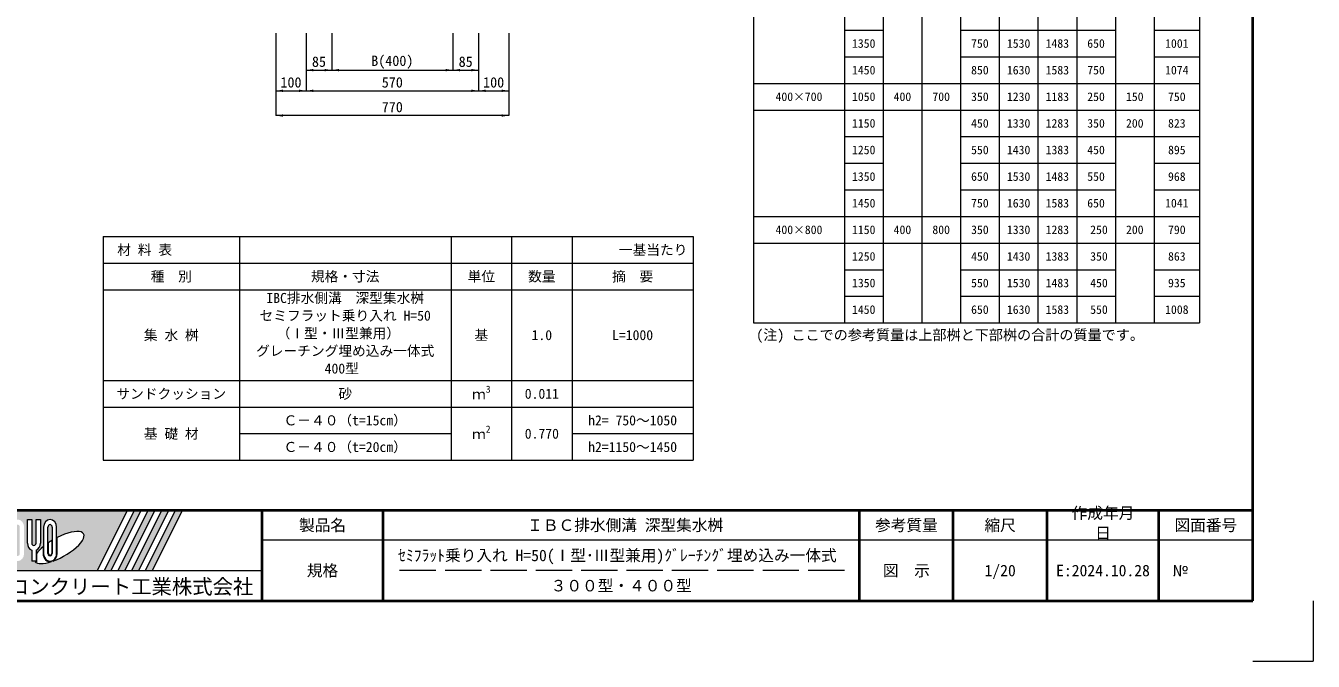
# Model space of a CAD drawing. Units: millimetres at full size, sheet at 1:20. Extents: x 0 to 8400, y 0 to 13400.
# Drawn here: x 4144 to 8400, y 0 to 2102 of the extents above; entities that cross this region are included whole.
import ezdxf
from ezdxf.enums import TextEntityAlignment as Align

# ---------------------------------------------------------------- set-up
doc = ezdxf.new("R2010")
doc.units = ezdxf.units.MM
doc.header["$LTSCALE"] = 20
doc.linetypes.add('DASHED', pattern=[7.5, 6, -1.5])
for name, color, linetype, lineweight in [('Defpoints_3', 8, 'Continuous', 0), ('図枠', 7, 'Continuous', 5), ('寸法・材料表', 7, 'Continuous', 13), ('寸法線', 7, 'Continuous', 13), ('補助線', 8, 'Continuous', 13)]:
    doc.layers.add(name, color=color, linetype=linetype, lineweight=lineweight)
doc.styles.add('ＭＳ ゴシック', font='')
doc.styles.get('ＭＳ ゴシック').set_extended_font_data('MS Gothic')

# ---------------------------------------------------------------- blocks, each defined once
blk = doc.blocks.new('filled_arrow')
at = {"color": 0, "linetype": 'Continuous', "lineweight": -2}
blk.add_solid([(7.5, 1.25), (0, 0), (7.5, -1.25)], dxfattribs=at)

msp = doc.modelspace()

# ---------------------------------------------------------------- hatches: boundary and pattern name
at = {"layer": '図枠'}
h = msp.add_hatch(color=256, dxfattribs=at)
h.paths.add_polyline_path([(3925, 500), (3925, 300), (4380.31, 300), (4480.31, 500)])
edge = h.paths.add_edge_path(flags=16)
edge.add_ellipse((4254.45, 376.16), major_axis=(80.81, 45.23), ratio=0.3471473, start_angle=-144.31122, end_angle=72.1899, ccw=False)
edge.add_ellipse((4224.52, 356.63), major_axis=(0, 27.5), ratio=0.8463542, start_angle=-160.70346, end_angle=-90)
edge.add_line((4247.8, 356.63), (4247.8, 409.06))
edge = h.paths.add_edge_path(flags=16)
edge.add_ellipse((4224.52, 443.37), major_axis=(0, 25.38), ratio=0.8463542, start_angle=-90, end_angle=90, ccw=False)
edge.add_line((4246.01, 443.37), (4246.01, 356.63))
edge.add_ellipse((4224.52, 356.63), major_axis=(0, 25.38), ratio=0.8463542, start_angle=90, end_angle=-90, ccw=False)
edge.add_line((4203.04, 356.63), (4203.04, 443.37))
edge = h.paths.add_edge_path(flags=16)
edge.add_line((4231.69, 443.37), (4231.69, 356.63))
edge.add_ellipse((4224.52, 356.63), major_axis=(0, 8.46), ratio=0.8463542, start_angle=90, end_angle=-90, ccw=False)
edge.add_line((4217.36, 356.63), (4217.36, 443.37))
edge.add_ellipse((4224.52, 443.37), major_axis=(0, 8.46), ratio=0.8463542, start_angle=-90, end_angle=90, ccw=False)
edge = h.paths.add_edge_path(flags=16)
edge.add_line((4229.9, 399.04), (4229.9, 356.63))
edge.add_ellipse((4224.52, 356.63), major_axis=(0, 6.35), ratio=0.8463542, start_angle=90, end_angle=-90, ccw=False)
edge.add_line((4219.15, 356.63), (4219.15, 392.09))
edge.add_ellipse((4254.45, 376.16), major_axis=(80.81, 45.23), ratio=0.3471473, start_angle=107.79174, end_angle=126.47132, ccw=False)
edge = h.paths.add_edge_path(flags=16)
edge.add_ellipse((4170.81, 391.01), major_axis=(0, 25.38), ratio=0.8463542, start_angle=-163.34117, end_angle=-90, ccw=False)
edge.add_line((4177.97, 367.08), (4177.97, 331.25))
edge.add_line((4177.97, 331.25), (4163.65, 331.25))
edge.add_line((4163.65, 331.25), (4163.65, 367.08))
edge.add_ellipse((4170.81, 391.01), major_axis=(0, 25.38), ratio=0.8463542, start_angle=90, end_angle=163.34117, ccw=False)
edge.add_line((4149.33, 391.01), (4149.33, 468.75))
edge.add_line((4149.33, 468.75), (4163.65, 468.75))
edge.add_line((4163.65, 468.75), (4163.65, 391.01))
edge.add_ellipse((4170.81, 391.01), major_axis=(0, 8.46), ratio=0.8463542, start_angle=90, end_angle=-90)
edge.add_line((4177.97, 391.01), (4177.97, 468.75))
edge.add_line((4177.97, 468.75), (4192.3, 468.75))
edge.add_line((4192.3, 468.75), (4192.3, 391.01))
edge = h.paths.add_edge_path(flags=16)
edge.add_line((4201.25, 378.53), (4201.25, 356.63))
edge.add_ellipse((4224.52, 356.63), major_axis=(0, 27.5), ratio=0.8463542, start_angle=90, end_angle=-171.54427)
edge.add_ellipse((4254.45, 376.16), major_axis=(80.81, 45.23), ratio=0.3471473, start_angle=-178.64954, end_angle=-148.29244, ccw=False)
edge.add_line((4174.89, 329.13), (4179.76, 329.13))
edge.add_line((4179.76, 329.13), (4179.76, 355.95))
edge.add_ellipse((4254.45, 376.16), major_axis=(80.81, 45.23), ratio=0.3471473, start_angle=148.21912, end_angle=165.90812, ccw=False)
edge = h.paths.add_edge_path(flags=16)
edge.add_ellipse((4117.1, 443.37), major_axis=(0, 25.38), ratio=0.8463542, start_angle=-90, end_angle=90, ccw=False)
edge.add_line((4138.59, 443.37), (4138.59, 356.63))
edge.add_ellipse((4117.1, 356.63), major_axis=(0, 25.38), ratio=0.8463542, start_angle=90, end_angle=-90, ccw=False)
edge.add_line((4095.62, 356.63), (4095.62, 443.37))
edge = h.paths.add_edge_path(flags=16)
edge.add_line((4124.26, 443.37), (4124.26, 356.63))
edge.add_ellipse((4117.1, 356.63), major_axis=(0, 8.46), ratio=0.8463542, start_angle=90, end_angle=-90, ccw=False)
edge.add_line((4109.94, 356.63), (4109.94, 443.37))
edge.add_ellipse((4117.1, 443.37), major_axis=(0, 8.46), ratio=0.8463542, start_angle=-90, end_angle=90, ccw=False)
h.paths.add_polyline_path([(4084.88, 468.75), (4084.88, 451.83), (4070.55, 451.83), (4070.55, 331.25), (4056.23, 331.25), (4056.23, 451.83), (4041.91, 451.83), (4041.91, 468.75)], flags=16)
for points in [[(4403, 300), (4425.69, 300), (4525.69, 500), (4503, 500)], [(4571.06, 500), (4548.38, 500), (4448.38, 300), (4471.06, 300)], [(4616.44, 500), (4593.75, 500), (4493.75, 300), (4516.44, 300)], [(4661.81, 500), (4639.12, 500), (4539.12, 300), (4561.81, 300)]]:
    msp.add_hatch(color=256, dxfattribs=at).paths.add_polyline_path(points)

# ---------------------------------------------------------------- linework, layer by layer
at = {"layer": 'Defpoints_3'}
for p, q in [((6550, 1822.86), (6850, 1822.86)), ((6978, 1822.86), (7234, 1822.86)), ((7746, 1734.86), (7874, 1734.86)), ((4400, 1404.62), (6350, 1404.62)), ((4400, 1404.62), (4400, 1316.62)), ((4850, 1404.62), (4850, 1316.62)), ((5550, 1404.62), (5550, 1316.62)), ((5750, 1404.62), (5750, 1316.62)), ((5950, 1404.62), (5950, 1316.62)), ((6350, 1404.62), (6350, 1316.62)), ((6550, 1382.86), (6850, 1382.86)), ((6978, 1382.86), (7234, 1382.86)), ((7746, 1382.86), (7874, 1382.86))]:
    msp.add_line(p, q, dxfattribs=at)
at = {"layer": 'Defpoints_3', "color": 7, "lineweight": 13}
for p in [(8400, 200), (8200, 0)]:
    msp.add_line(p, (8400, 0), dxfattribs=at)
at = {"layer": '図枠', "lineweight": 40}
for p, q in [((8200, 200), (8200, 5740)), ((400, 500), (8200, 500)), ((4925, 200), (4925, 500)), ((5325, 200), (5325, 500)), ((6900, 200), (6900, 500)), ((7210, 200), (7210, 500)), ((7520, 200), (7520, 500)), ((7890, 200), (7890, 500)), ((400, 200), (8200, 200))]:
    msp.add_line(p, q, dxfattribs=at)
at = {"layer": '図枠'}
for p, q in [((3925, 500), (4480.31, 500)), ((4149.33, 468.75), (4163.65, 468.75)), ((4149.33, 391.01), (4149.33, 468.75)), ((4163.65, 468.75), (4163.65, 391.01)), ((4177.97, 468.75), (4192.3, 468.75)), ((4177.97, 391.01), (4177.97, 468.75)), ((4192.3, 468.75), (4192.3, 391.01)), ((4480.31, 500), (4380.31, 300)), ((4503, 500), (4403, 300)), ((4525.69, 500), (4425.69, 300)), ((4548.38, 500), (4448.38, 300)), ((4571.06, 500), (4471.06, 300)), ((4593.75, 500), (4493.75, 300)), ((4616.44, 500), (4516.44, 300)), ((4639.12, 500), (4539.12, 300)), ((4661.81, 500), (4561.81, 300)), ((4203.04, 443.37), (4203.04, 356.63)), ((4217.36, 356.63), (4217.36, 443.37)), ((4231.69, 443.37), (4231.69, 356.63)), ((4246.01, 356.63), (4246.01, 443.37)), ((4219.15, 356.63), (4219.15, 392.09)), ((4229.9, 399.04), (4229.9, 356.63)), ((4247.8, 356.63), (4247.8, 409.06)), ((4163.65, 367.08), (4163.65, 331.25)), ((4177.97, 367.08), (4177.97, 331.25)), ((4179.76, 355.95), (4179.76, 329.13)), ((4201.25, 378.53), (4201.25, 356.63)), ((3925, 300), (4380.31, 300)), ((4177.97, 331.25), (4163.65, 331.25)), ((4174.89, 329.13), (4179.76, 329.13)), ((4403, 300), (4425.69, 300)), ((4448.38, 300), (4471.06, 300)), ((4493.75, 300), (4516.44, 300)), ((4539.12, 300), (4561.81, 300))]:
    msp.add_line(p, q, dxfattribs=at)
at = {"layer": '図枠', "lineweight": 13}
msp.add_line((8200, 400), (4925, 400), dxfattribs=at)
at = {"layer": '図枠', "linetype": 'DASHED', "lineweight": 9}
msp.add_line((6850, 300), (5375, 300), dxfattribs=at)
at = {"layer": '図枠'}
for centre, major_axis, ratio, start_param, end_param in [((4224.52, 443.37), (0, 25.38), 0.846354, 4.712389, 7.8539816), ((4224.52, 443.37), (0, 8.46), 0.846354, 4.712389, 7.8539816), ((4254.45, 376.16), (80.81, 45.23), 0.347147, 4.2621853, 7.7429163), ((4170.81, 391.01), (0, 25.38), 0.846354, 1.5707963, 2.8017557), ((4170.81, 391.01), (0, 8.46), 0.846354, 1.5707963, 4.712389), ((4170.81, 391.01), (0, 25.38), 0.846354, 3.4814296, 4.712389), ((4254.45, 376.16), (80.81, 45.23), 0.347147, 1.6817405, 1.8219833), ((4254.45, 376.16), (80.81, 45.23), 0.347147, 2.0815197, 2.5155126), ((4224.52, 356.63), (0, 27.5), 0.846354, 1.5707963, 3.3154679), ((4224.52, 356.63), (0, 25.38), 0.846354, 1.5707963, 4.712389), ((4224.52, 356.63), (0, 8.46), 0.846354, 1.5707963, 4.712389), ((4224.52, 356.63), (0, 6.35), 0.846354, 1.5707963, 4.712389), ((4224.52, 356.63), (0, 27.5), 0.846354, 3.5338438, 4.712389), ((4254.45, 376.16), (80.81, 45.23), 0.347147, 3.2093975, 4.2004451)]:
    msp.add_ellipse(centre, major_axis=major_axis, ratio=ratio, start_param=start_param, end_param=end_param, dxfattribs=at)
at = {"layer": '寸法・材料表'}
for p, q in [((6550, 3934.86), (6550, 1118.86)), ((6978, 3934.86), (6978, 1118.86)), ((7874, 3934.86), (7874, 1118.86)), ((8024, 3934.86), (8024, 1118.86)), ((6850, 3846.86), (6850, 1118.86)), ((7106, 3846.86), (7106, 1118.86)), ((7234, 3846.86), (7234, 1118.86)), ((7362, 3846.86), (7362, 1118.86)), ((7490, 3846.86), (7490, 1118.86)), ((7618, 3846.86), (7618, 1118.86)), ((7746, 3846.86), (7746, 1118.86)), ((6850, 2086.86), (6978, 2086.86)), ((7234, 2086.86), (7746, 2086.86)), ((7874, 2086.86), (8024, 2086.86)), ((6850, 1998.86), (6978, 1998.86)), ((7234, 1998.86), (7746, 1998.86)), ((7874, 1998.86), (8024, 1998.86)), ((6550, 1910.86), (8024, 1910.86)), ((6850, 1822.86), (6978, 1822.86)), ((7234, 1822.86), (8024, 1822.86)), ((6850, 1734.86), (6978, 1734.86)), ((7234, 1734.86), (7746, 1734.86)), ((7874, 1734.86), (8024, 1734.86)), ((6850, 1646.86), (6978, 1646.86)), ((7234, 1646.86), (7746, 1646.86)), ((7874, 1646.86), (8024, 1646.86)), ((6850, 1558.86), (6978, 1558.86)), ((7234, 1558.86), (7746, 1558.86)), ((7874, 1558.86), (8024, 1558.86)), ((6550, 1470.86), (8024, 1470.86)), ((6850, 1382.86), (6978, 1382.86)), ((7234, 1382.86), (7746, 1382.86)), ((7874, 1382.86), (8024, 1382.86)), ((4400, 1316.62), (6350, 1316.62)), ((4400, 1316.62), (4400, 664.62)), ((4850, 1316.62), (4850, 664.62)), ((5550, 1316.62), (5550, 664.62)), ((5750, 1316.62), (5750, 664.62)), ((5950, 1316.62), (5950, 664.62)), ((6350, 1316.62), (6350, 664.62)), ((6850, 1294.86), (6978, 1294.86)), ((7234, 1294.86), (7746, 1294.86)), ((7874, 1294.86), (8024, 1294.86)), ((4400, 1228.62), (6350, 1228.62)), ((6850, 1206.86), (6978, 1206.86)), ((7234, 1206.86), (7746, 1206.86)), ((7874, 1206.86), (8024, 1206.86)), ((6550, 1118.86), (8024, 1118.86)), ((4400, 928.62), (6350, 928.62)), ((4400, 840.62), (6350, 840.62)), ((4850, 752.62), (5550, 752.62)), ((5950, 752.62), (6350, 752.62)), ((4400, 664.62), (6350, 664.62))]:
    msp.add_line(p, q, dxfattribs=at)
at = {"layer": '寸法線'}
for p, q in [((4970.69, 2077.07), (4970.69, 1886.32)), ((4970.69, 2077.07), (4970.69, 1804.65)), ((5070.69, 2077.07), (5070.69, 1954.65)), ((5070.69, 2077.07), (5070.69, 1886.32)), ((5070.69, 2077.07), (5070.69, 1886.32)), ((5155.69, 2077.07), (5155.69, 1954.65)), ((5155.69, 2077.07), (5155.69, 1954.65)), ((5555.69, 2077.07), (5555.69, 1954.65)), ((5555.69, 2077.07), (5555.69, 1954.65)), ((5640.69, 2077.07), (5640.69, 1954.65)), ((5640.69, 2077.07), (5640.69, 1886.32)), ((5640.69, 2077.07), (5640.69, 1886.32)), ((5740.69, 2077.07), (5740.69, 1886.32)), ((5740.69, 2077.07), (5740.69, 1804.65)), ((5070.69, 1954.65), (5155.69, 1954.65)), ((5155.69, 1954.65), (5555.69, 1954.65)), ((5555.69, 1954.65), (5640.69, 1954.65)), ((4970.69, 1886.32), (5070.69, 1886.32)), ((5070.69, 1886.32), (5640.69, 1886.32)), ((5640.69, 1886.32), (5740.69, 1886.32)), ((5740.69, 1804.65), (4970.69, 1804.65))]:
    msp.add_line(p, q, dxfattribs=at)
at = {"layer": '補助線'}
msp.add_line((3925, 300), (4925, 300), dxfattribs=at)

# ---------------------------------------------------------------- block references
at = {"layer": '寸法線', "xscale": 3.2, "yscale": 3.2}
for p in [(5070.69, 1954.65), (5155.69, 1954.65), (5555.69, 1954.65), (4970.69, 1886.32), (5070.69, 1886.32), (5640.69, 1886.32), (4970.69, 1804.65)]:
    msp.add_blockref('filled_arrow', p, dxfattribs=at)
at = {"layer": '寸法線', "xscale": 3.2, "yscale": 3.2, "rotation": 180}
for p in [(5155.69, 1954.65), (5555.69, 1954.65), (5640.69, 1954.65), (5070.69, 1886.32), (5640.69, 1886.32), (5740.69, 1886.32), (5740.69, 1804.65)]:
    msp.add_blockref('filled_arrow', p, dxfattribs=at)

# ---------------------------------------------------------------- texts
at = {"layer": '図枠', "style": 'ＭＳ ゴシック'}
for s, p in [('作成年月', (7601.4, 509.23)), ('日', (7679.1, 442.57))]:
    msp.add_text(s, height=37.98, dxfattribs=at).set_placement(p, align=Align.TOP_LEFT)
for s, height, p in [('製品名', 37.98, (5125, 450)), (' ＩＢＣ排水側溝 深型集水桝', 37.98, (6112.5, 450)), ('参考質量', 37.98, (7055, 450)), ('縮尺', 37.98, (7365, 450)), ('図面番号', 37.98, (8045, 450)), ('ｾﾐﾌﾗｯﾄ乗り入れ H=50(Ⅰ型･Ⅲ型兼用)ｸﾞﾚｰﾁﾝｸﾞ埋め込み一体式 ', 37.98, (6112.5, 350)), ('規格', 37.98, (5125, 300)), ('図\u3000示', 37.98, (7055, 300)), ('1/20', 37.98, (7365, 300)), ('E:2024.10.28', 37.98, (7705, 300)), ('東洋コンクリート工業株式会社', 49.37, (4425, 246.88)), ('３００型・４００型', 37.98, (6112.5, 250))]:
    msp.add_text(s, height=height, dxfattribs=at).set_placement(p, align=Align.MIDDLE_CENTER)
msp.add_text('№', height=37.98, dxfattribs=at).set_placement((7934.35, 300), align=Align.MIDDLE_LEFT)
at = {"layer": '寸法・材料表', "style": 'ＭＳ ゴシック'}
for s, height, p in [('1350', 28.48, (6914, 2042.86)), ('750', 28.48, (7298, 2042.86)), ('1530', 28.48, (7426, 2042.86)), ('1483', 28.48, (7554, 2042.86)), ('650', 28.48, (7682, 2042.86)), ('1001', 28.48, (7949, 2042.86)), ('1450', 28.48, (6914, 1954.86)), ('850', 28.48, (7298, 1954.86)), ('1630', 28.48, (7426, 1954.86)), ('1583', 28.48, (7554, 1954.86)), ('750', 28.48, (7682, 1954.86)), ('1074', 28.48, (7949, 1954.86)), ('400×700', 28.48, (6700, 1866.86)), ('1050', 28.48, (6914, 1866.86)), ('400', 28.48, (7042, 1866.86)), ('700', 28.48, (7170, 1866.86)), ('350', 28.48, (7298, 1866.86)), ('1230', 28.48, (7426, 1866.86)), ('1183', 28.48, (7554, 1866.86)), ('250', 28.48, (7682, 1866.86)), ('150', 28.48, (7810, 1866.86)), ('750', 28.48, (7949, 1866.86)), ('1150', 28.48, (6914, 1778.86)), ('450', 28.48, (7298, 1778.86)), ('1330', 28.48, (7426, 1778.86)), ('1283', 28.48, (7554, 1778.86)), ('350', 28.48, (7682, 1778.86)), ('200', 28.48, (7810, 1778.86)), ('823', 28.48, (7949, 1778.86)), ('1250', 28.48, (6914, 1690.86)), ('550', 28.48, (7298, 1690.86)), ('1430', 28.48, (7426, 1690.86)), ('1383', 28.48, (7554, 1690.86)), ('450', 28.48, (7682, 1690.86)), ('895', 28.48, (7949, 1690.86)), ('1350', 28.48, (6914, 1602.86)), ('650', 28.48, (7298, 1602.86)), ('1530', 28.48, (7426, 1602.86)), ('1483', 28.48, (7554, 1602.86)), ('550', 28.48, (7682, 1602.86)), ('968', 28.48, (7949, 1602.86)), ('1450', 28.48, (6914, 1514.86)), ('750', 28.48, (7298, 1514.86)), ('1630', 28.48, (7426, 1514.86)), ('1583', 28.48, (7554, 1514.86)), ('650', 28.48, (7682, 1514.86)), ('1041', 28.48, (7949, 1514.86)), ('400×800', 28.48, (6700, 1426.86)), ('1150', 28.48, (6914, 1426.86)), ('400', 28.48, (7042, 1426.86)), ('800', 28.48, (7170, 1426.86)), ('350', 28.48, (7298, 1426.86)), ('1330', 28.48, (7426, 1426.86)), ('1283', 28.48, (7554, 1426.86)), (' 250', 28.48, (7682, 1426.86)), ('200', 28.48, (7810, 1426.86)), ('790', 28.48, (7949, 1426.86)), ('\u3000\u3000\u3000一基当たり', 33.23, (6150, 1360.62)), ('1250', 28.48, (6914, 1338.86)), ('450', 28.48, (7298, 1338.86)), ('1430', 28.48, (7426, 1338.86)), ('1383', 28.48, (7554, 1338.86)), (' 350', 28.48, (7682, 1338.86)), ('863', 28.48, (7949, 1338.86)), ('種\u3000別', 33.23, (4625, 1272.62)), ('規格・寸法', 33.23, (5200, 1272.62)), ('単位', 33.23, (5650, 1272.62)), ('数量', 33.23, (5850, 1272.62)), ('摘\u3000要', 33.23, (6150, 1272.62)), ('1350', 28.48, (6914, 1250.86)), ('550', 28.48, (7298, 1250.86)), ('1530', 28.48, (7426, 1250.86)), ('1483', 28.48, (7554, 1250.86)), (' 450', 28.48, (7682, 1250.86)), ('935', 28.48, (7949, 1250.86)), ('1450', 28.48, (6914, 1162.86)), ('650', 28.48, (7298, 1162.86)), ('1630', 28.48, (7426, 1162.86)), ('1583', 28.48, (7554, 1162.86)), (' 550', 28.48, (7682, 1162.86)), ('1008', 28.48, (7949, 1162.86)), ('集 水 桝', 33.23, (4625, 1078.62)), ('基', 33.23, (5650, 1078.62)), ('1.0', 33.23, (5850, 1078.62)), ('L=1000', 33.23, (6150, 1078.62)), ('サンドクッション', 33.23, (4625, 884.62)), ('砂', 33.23, (5200, 884.62)), ('0.011', 33.23, (5850, 884.62)), ('Ｃ－４０（t=15cm）', 33.23, (5200, 796.62)), ('h2= 750～1050', 33.23, (6150, 796.62)), ('基 礎 材', 33.23, (4625, 752.62)), ('0.770', 33.23, (5850, 752.62)), ('Ｃ－４０（t=20cm）', 33.23, (5200, 708.62)), ('h2=1150～1450', 33.23, (6150, 708.62))]:
    msp.add_text(s, height=height, dxfattribs=at).set_placement(p, align=Align.MIDDLE_CENTER)
msp.add_text('\u3000材 料 表', height=33.23, dxfattribs=at).set_placement((4401.2, 1360.62), align=Align.MIDDLE_LEFT)
for s, p in [('IBC排水側溝\u3000深型集水桝', (4939.38, 1217.95)), ('セミフラット乗り入れ H=50', (4916.72, 1159.62)), ('（Ⅰ型・Ⅲ型兼用）\u3000', (4973.38, 1101.28)), ('グレーチング埋め込み一体式', (4905.39, 1042.95)), ('400型 ', (5132.01, 984.62))]:
    msp.add_text(s, height=33.23, dxfattribs=at).set_placement(p, align=Align.TOP_LEFT)
for s, height, p in [('(注) ここでの参考質量は上部桝と下部桝の合計の質量です。', 34.18, (6558.58, 1051.83)), ('3', 23.26, (5664.73, 881.01)), ('ｍ', 33.23, (5619.41, 856.51)), ('2', 23.26, (5664.73, 749.01)), ('ｍ', 33.23, (5619.41, 724.51))]:
    msp.add_text(s, height=height, dxfattribs=at).set_placement(p, align=Align.BOTTOM_LEFT)
at = {"layer": '寸法線', "style": 'ＭＳ ゴシック'}
for s, p in [('B(400)', (5355.69, 1985.66)), ('85', (5113.19, 1982.65)), ('85', (5598.19, 1982.65)), ('100', (5020.69, 1914.32)), ('570', (5355.69, 1914.32)), ('100', (5690.69, 1914.32)), ('770', (5355.69, 1832.65))]:
    msp.add_text(s, height=34.18, dxfattribs=at).set_placement(p, align=Align.MIDDLE_CENTER)

doc.saveas('drawing.dxf')
